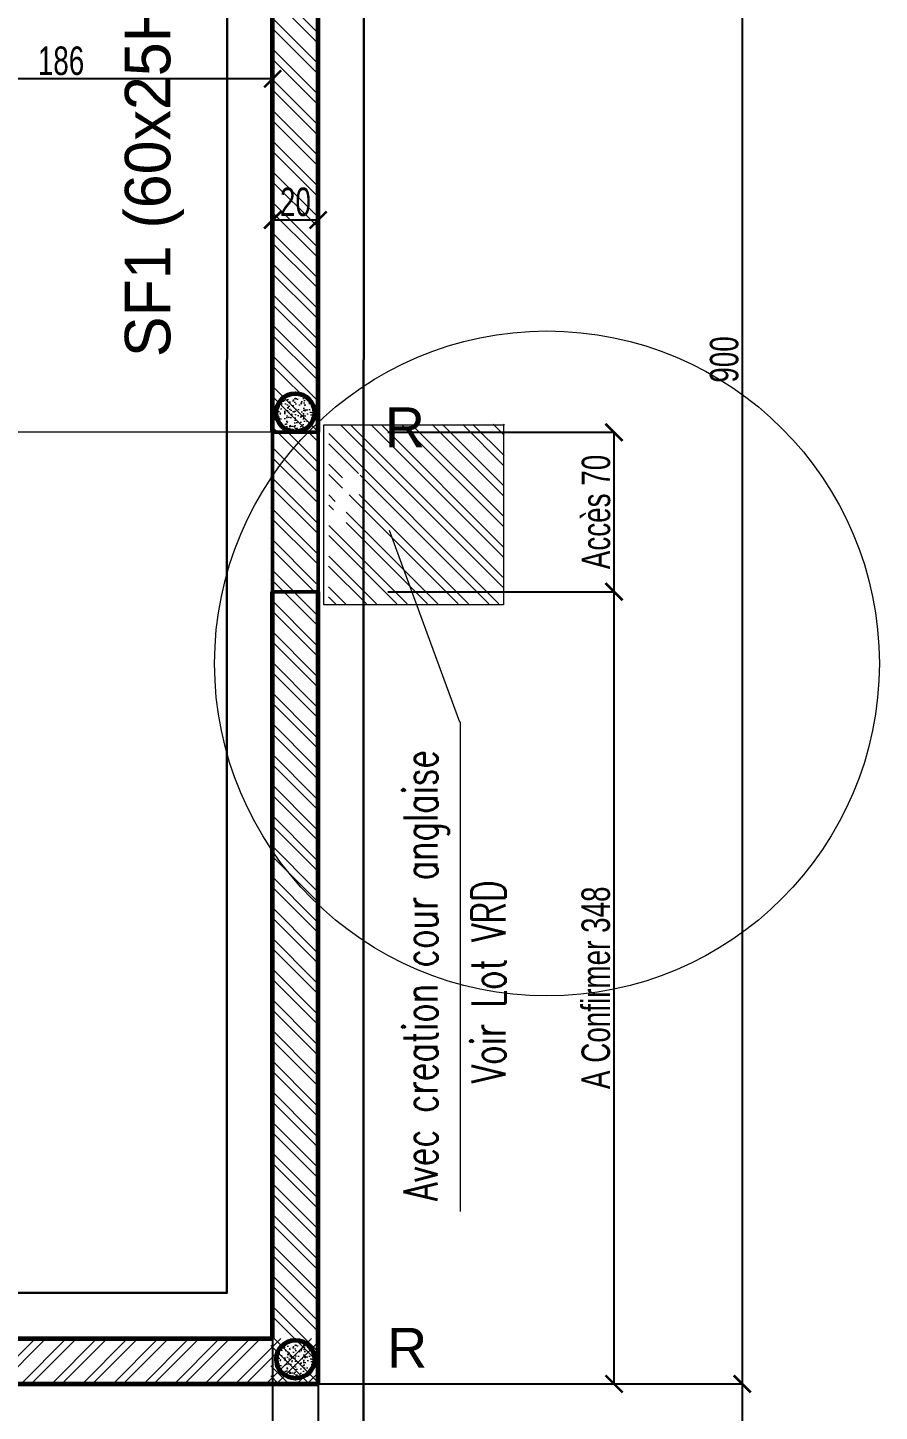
# Model space of a CAD drawing. Header units: metres. Extents: x -12536 to 12621, y -17191 to 9596.
# Drawn here: x -3419 to -3045, y 6705 to 7312 of the extents above; entities that cross this region are included whole.
import ezdxf

# ---------------------------------------------------------------- set-up
doc = ezdxf.new("R2010")
doc.units = ezdxf.units.M
doc.header["$MEASUREMENT"] = 0
doc.header["$PDMODE"] = 2
doc.header["$PDSIZE"] = 0.25
for name, color, linetype, lineweight in [('B-COT', 1, 'Continuous', 18), ('B-HAC', 8, 'Continuous', 9), ('B-HACH', 8, 'Continuous', 9), ('B-TITRE POTEAUX', 7, 'Continuous', 60), ('B-VOILE-BA', 7, 'Continuous', 60)]:
    doc.layers.add(name, color=color, linetype=linetype, lineweight=lineweight)
doc.layers.add('B-HATCH-RELEVE', color=7, linetype='Continuous')
doc.layers.add('Calque commun', color=7, linetype='Continuous')
doc.styles.add('Arial', font='arial.ttf', dxfattribs={"height": 0.128})
doc.styles.add('Century Gothic4', font='GOTHIC.TTF', dxfattribs={"height": 0.4})
doc.styles.add('TEXTE', font='arial.ttf', dxfattribs={"width": 0.7})
doc.styles.add('TEXTE100', font='romans.shx', dxfattribs={"width": 0.7, "height": 0.3})
doc.dimstyles.new('COT 50', dxfattribs={"dimscale": 0.05, "dimtxt": 250, "dimasz": 150, "dimexe": 1, "dimexo": 2, "dimgap": 30, "dimtad": 1, "dimdec": 1, "dimrnd": 0.5, "dimzin": 12, "dimdsep": 46, "dimtxsty": 'TEXTE', "dimblk1": 'ARCHTICK', "dimblk2": 'ARCHTICK', "dimsah": 1, "dimcen": 0, "dimdle": 1.5, "dimclrd": 1, "dimclre": 1, "dimclrt": 3, "dimadec": 0, "dimazin": 0, "dimtfac": 1, "dimtdec": 1, "dimtmove": 0, "dimatfit": 3, "dimldrblk": 'ARCHTICK', "dimfxl": 1, "dimtolj": 1, "dimtzin": 0, "dimarcsym": 0})

# ---------------------------------------------------------------- blocks, each defined once
blk = doc.blocks.new('_ArchTick')
at = {"color": 0, "linetype": 'ByBlock', "const_width": 0.15}
blk.add_lwpolyline([(-0.5, -0.5), (0.5, 0.5)], dxfattribs=at)
blk = doc.blocks.new('*D837')
at = {"layer": 'B-HATCH-RELEVE', "color": 1, "lineweight": -2, "transparency": 16777216}
for p, q in [((-3311.76, 6748.83), (-3311.76, 6281.54)), ((-3931.76, 6591.25), (-3931.76, 6281.54)), ((-3931.84, 6281.59), (-3311.69, 6281.59))]:
    blk.add_line(p, q, dxfattribs=at)
at = {"layer": 'Defpoints', "color": 0, "transparency": 16777216}
for p in [(-3311.76, 6748.93), (-3931.76, 6591.35), (-3311.76, 6281.59)]:
    blk.add_point(p, dxfattribs=at)
at = {"layer": 'B-HATCH-RELEVE', "color": 1, "lineweight": -2, "transparency": 16777216, "xscale": 7.5, "yscale": 7.5, "zscale": 7.5, "rotation": 180}
blk.add_blockref('_ArchTick', (-3931.76, 6281.59), dxfattribs=at)
at = {"layer": 'B-HATCH-RELEVE', "color": 1, "lineweight": -2, "transparency": 16777216, "xscale": 7.5, "yscale": 7.5, "zscale": 7.5}
blk.add_blockref('_ArchTick', (-3311.76, 6281.59), dxfattribs=at)
at = {"layer": 'B-HATCH-RELEVE', "color": 3, "transparency": 16777216, "insert": (-3621.76, 6289.47), "char_height": 12.5, "attachment_point": 5, "style": 'TEXTE'}
blk.add_mtext('\\A1;620', dxfattribs=at)
blk = doc.blocks.new('*D838')
at = {"layer": 'B-HATCH-RELEVE', "color": 1, "lineweight": -2, "transparency": 16777216}
for p, q in [((-3311.76, 6748.83), (-3311.76, 6281.54)), ((-3291.76, 6746.32), (-3291.76, 6281.54)), ((-3311.84, 6281.59), (-3291.69, 6281.59))]:
    blk.add_line(p, q, dxfattribs=at)
at = {"layer": 'Defpoints', "color": 0, "transparency": 16777216}
for p in [(-3311.76, 6748.93), (-3291.76, 6746.42), (-3291.76, 6281.59)]:
    blk.add_point(p, dxfattribs=at)
at = {"layer": 'B-HATCH-RELEVE', "color": 1, "lineweight": -2, "transparency": 16777216, "xscale": 7.5, "yscale": 7.5, "zscale": 7.5, "rotation": 180}
blk.add_blockref('_ArchTick', (-3311.76, 6281.59), dxfattribs=at)
at = {"layer": 'B-HATCH-RELEVE', "color": 1, "lineweight": -2, "transparency": 16777216, "xscale": 7.5, "yscale": 7.5, "zscale": 7.5}
blk.add_blockref('_ArchTick', (-3291.76, 6281.59), dxfattribs=at)
at = {"layer": 'B-HATCH-RELEVE', "color": 3, "transparency": 16777216, "insert": (-3301.76, 6289.47), "char_height": 12.5, "attachment_point": 5, "style": 'TEXTE'}
blk.add_mtext('\\A1;20', dxfattribs=at)
blk = doc.blocks.new('*D841')
at = {"layer": 'B-HATCH-RELEVE', "color": 1, "lineweight": -2, "transparency": 16777216}
for p, q in [((-3291.76, 6716.64), (-3291.76, 6193.25)), ((-3931.76, 6400.64), (-3931.76, 6193.25)), ((-3931.84, 6193.3), (-3291.69, 6193.3))]:
    blk.add_line(p, q, dxfattribs=at)
at = {"layer": 'Defpoints', "color": 0, "transparency": 16777216}
for p in [(-3291.76, 6716.74), (-3931.76, 6400.74), (-3291.76, 6193.3)]:
    blk.add_point(p, dxfattribs=at)
at = {"layer": 'B-HATCH-RELEVE', "color": 1, "lineweight": -2, "transparency": 16777216, "xscale": 7.5, "yscale": 7.5, "zscale": 7.5, "rotation": 180}
blk.add_blockref('_ArchTick', (-3931.76, 6193.3), dxfattribs=at)
at = {"layer": 'B-HATCH-RELEVE', "color": 1, "lineweight": -2, "transparency": 16777216, "xscale": 7.5, "yscale": 7.5, "zscale": 7.5}
blk.add_blockref('_ArchTick', (-3291.76, 6193.3), dxfattribs=at)
at = {"layer": 'B-HATCH-RELEVE', "color": 3, "transparency": 16777216, "insert": (-3611.76, 6201.18), "char_height": 12.5, "attachment_point": 5, "style": 'TEXTE'}
blk.add_mtext('\\A1;640', dxfattribs=at)
blk = doc.blocks.new('*D842')
at = {"layer": 'B-HATCH-RELEVE', "color": 1, "lineweight": -2, "transparency": 16777216}
for p, q in [((-3291.76, 6716.64), (-3291.76, 6101)), ((-5231.76, 6584.18), (-5231.76, 6101)), ((-5231.84, 6101.05), (-3291.69, 6101.05))]:
    blk.add_line(p, q, dxfattribs=at)
at = {"layer": 'Defpoints', "color": 0, "transparency": 16777216}
for p in [(-3291.76, 6716.74), (-5231.76, 6584.28), (-3291.76, 6101.05)]:
    blk.add_point(p, dxfattribs=at)
at = {"layer": 'B-HATCH-RELEVE', "color": 1, "lineweight": -2, "transparency": 16777216, "xscale": 7.5, "yscale": 7.5, "zscale": 7.5, "rotation": 180}
blk.add_blockref('_ArchTick', (-5231.76, 6101.05), dxfattribs=at)
at = {"layer": 'B-HATCH-RELEVE', "color": 1, "lineweight": -2, "transparency": 16777216, "xscale": 7.5, "yscale": 7.5, "zscale": 7.5}
blk.add_blockref('_ArchTick', (-3291.76, 6101.05), dxfattribs=at)
at = {"layer": 'B-HATCH-RELEVE', "color": 3, "transparency": 16777216, "insert": (-4261.76, 6108.94), "char_height": 12.5, "attachment_point": 5, "style": 'TEXTE'}
blk.add_mtext('\\A1;1940', dxfattribs=at)
blk = doc.blocks.new('*D856')
at = {"layer": 'B-HATCH-RELEVE', "color": 1, "lineweight": -2, "transparency": 16777216}
for p, q in [((-3291.66, 7616.74), (-3105.35, 7616.74)), ((-3105.4, 7616.81), (-3105.4, 6716.66)), ((-3291.66, 6716.74), (-3105.35, 6716.74))]:
    blk.add_line(p, q, dxfattribs=at)
at = {"layer": 'Defpoints', "color": 0, "transparency": 16777216}
for p in [(-3291.76, 7616.74), (-3291.76, 6716.74), (-3105.4, 6716.74)]:
    blk.add_point(p, dxfattribs=at)
at = {"layer": 'B-HATCH-RELEVE', "color": 1, "lineweight": -2, "transparency": 16777216, "xscale": 7.5, "yscale": 7.5, "zscale": 7.5}
for p, rotation in [((-3105.4, 7616.74), 90), ((-3105.4, 6716.74), 270)]:
    blk.add_blockref('_ArchTick', p, dxfattribs=dict(at, rotation=rotation))
at = {"layer": 'B-HATCH-RELEVE', "color": 3, "transparency": 16777216, "insert": (-3113.29, 7166.74), "char_height": 12.5, "attachment_point": 5, "rotation": 90, "style": 'TEXTE'}
blk.add_mtext('\\A1;900', dxfattribs=at)
blk = doc.blocks.new('*D857')
at = {"layer": 'B-HATCH-RELEVE', "color": 1, "lineweight": -2, "transparency": 16777216}
for p, q in [((-3291.66, 6716.74), (-3105.35, 6716.74)), ((-3105.4, 6716.81), (-3105.4, 6420.66)), ((-3931.66, 6420.74), (-3105.35, 6420.74))]:
    blk.add_line(p, q, dxfattribs=at)
at = {"layer": 'Defpoints', "color": 0, "transparency": 16777216}
for p in [(-3291.76, 6716.74), (-3931.76, 6420.74), (-3105.4, 6420.74)]:
    blk.add_point(p, dxfattribs=at)
at = {"layer": 'B-HATCH-RELEVE', "color": 1, "lineweight": -2, "transparency": 16777216, "xscale": 7.5, "yscale": 7.5, "zscale": 7.5}
for p, rotation in [((-3105.4, 6716.74), 90), ((-3105.4, 6420.74), 270)]:
    blk.add_blockref('_ArchTick', p, dxfattribs=dict(at, rotation=rotation))
at = {"layer": 'B-HATCH-RELEVE', "color": 3, "transparency": 16777216, "insert": (-3113.29, 6568.74), "char_height": 12.5, "attachment_point": 5, "rotation": 90, "style": 'TEXTE'}
blk.add_mtext('\\A1;296', dxfattribs=at)
blk = doc.blocks.new('*D899')
at = {"layer": 'B-HATCH-RELEVE', "color": 1, "lineweight": -2, "transparency": 16777216}
for p, q in [((-3311.69, 7290), (-3497.84, 7290)), ((-3497.77, 7226.6), (-3497.77, 7290.05)), ((-3311.76, 7226.6), (-3311.76, 7290.05))]:
    blk.add_line(p, q, dxfattribs=at)
at = {"layer": 'Defpoints', "color": 0, "transparency": 16777216}
for p in [(-3497.77, 7290), (-3497.77, 7226.5), (-3311.76, 7226.5)]:
    blk.add_point(p, dxfattribs=at)
at = {"layer": 'B-HATCH-RELEVE', "color": 1, "lineweight": -2, "transparency": 16777216, "xscale": 7.5, "yscale": 7.5, "zscale": 7.5, "rotation": 180}
blk.add_blockref('_ArchTick', (-3497.77, 7290), dxfattribs=at)
at = {"layer": 'B-HATCH-RELEVE', "color": 1, "lineweight": -2, "transparency": 16777216, "xscale": 7.5, "yscale": 7.5, "zscale": 7.5}
blk.add_blockref('_ArchTick', (-3311.76, 7290), dxfattribs=at)
at = {"layer": 'B-HATCH-RELEVE', "color": 3, "transparency": 16777216, "insert": (-3404.76, 7297.88), "char_height": 12.5, "attachment_point": 5, "style": 'TEXTE'}
blk.add_mtext('\\A1;186', dxfattribs=at)
blk = doc.blocks.new('*D1022')
at = {"layer": 'B-HATCH-RELEVE', "color": 1, "linetype": 'ByBlock', "lineweight": -2, "transparency": 16777216}
for p, q in [((-3931.84, 7449.71), (-3311.69, 7449.71)), ((-3931.76, 7449.71), (-3931.76, 7449.76)), ((-3311.76, 7449.7), (-3311.76, 7449.76))]:
    blk.add_line(p, q, dxfattribs=at)
at = {"layer": 'Defpoints', "color": 0, "transparency": 16777216}
for p in [(-3931.76, 7449.71), (-3311.76, 7449.71), (-3311.76, 7228.01)]:
    blk.add_point(p, dxfattribs=at)
at = {"layer": 'B-HATCH-RELEVE', "color": 1, "lineweight": -2, "transparency": 16777216, "xscale": 7.5, "yscale": 7.5, "zscale": 7.5, "rotation": 180}
blk.add_blockref('_ArchTick', (-3931.76, 7449.71), dxfattribs=at)
at = {"layer": 'B-HATCH-RELEVE', "color": 1, "lineweight": -2, "transparency": 16777216, "xscale": 7.5, "yscale": 7.5, "zscale": 7.5}
blk.add_blockref('_ArchTick', (-3311.76, 7449.71), dxfattribs=at)
at = {"layer": 'B-HATCH-RELEVE', "color": 3, "transparency": 16777216, "insert": (-3621.76, 7457.59), "char_height": 12.5, "attachment_point": 5, "style": 'TEXTE'}
blk.add_mtext('\\A1;620', dxfattribs=at)
blk = doc.blocks.new('*D1023')
at = {"layer": 'B-HATCH-RELEVE', "color": 1, "linetype": 'ByBlock', "lineweight": -2, "transparency": 16777216}
for p, q in [((-3311.84, 7228.01), (-3291.69, 7228.01)), ((-3311.76, 7228.01), (-3311.76, 7227.96)), ((-3291.76, 7228.01), (-3291.76, 7228.06))]:
    blk.add_line(p, q, dxfattribs=at)
at = {"layer": 'Defpoints', "color": 0, "transparency": 16777216}
for p in [(-3311.76, 7228.01), (-3291.76, 7228.01), (-3291.76, 7228.01)]:
    blk.add_point(p, dxfattribs=at)
at = {"layer": 'B-HATCH-RELEVE', "color": 1, "lineweight": -2, "transparency": 16777216, "xscale": 7.5, "yscale": 7.5, "zscale": 7.5, "rotation": 180}
blk.add_blockref('_ArchTick', (-3311.76, 7228.01), dxfattribs=at)
at = {"layer": 'B-HATCH-RELEVE', "color": 1, "lineweight": -2, "transparency": 16777216, "xscale": 7.5, "yscale": 7.5, "zscale": 7.5}
blk.add_blockref('_ArchTick', (-3291.76, 7228.01), dxfattribs=at)
at = {"layer": 'B-HATCH-RELEVE', "color": 3, "transparency": 16777216, "insert": (-3301.76, 7235.89), "char_height": 12.5, "attachment_point": 5, "style": 'TEXTE'}
blk.add_mtext('\\A1;20', dxfattribs=at)
blk = doc.blocks.new('*D2180')
at = {"layer": 'B-HATCH-RELEVE', "color": 1, "lineweight": -2, "transparency": 16777216}
for p, q in [((-3261.09, 7064.74), (-3161.68, 7064.74)), ((-3161.73, 6716.66), (-3161.73, 7064.81)), ((-3261.09, 6716.74), (-3161.68, 6716.74))]:
    blk.add_line(p, q, dxfattribs=at)
at = {"layer": 'Defpoints', "color": 0, "transparency": 16777216}
for p in [(-3261.19, 7064.74), (-3161.73, 7064.74), (-3261.19, 6716.74)]:
    blk.add_point(p, dxfattribs=at)
at = {"layer": 'B-HATCH-RELEVE', "color": 1, "lineweight": -2, "transparency": 16777216, "xscale": 7.5, "yscale": 7.5, "zscale": 7.5}
for p, rotation in [((-3161.73, 7064.74), 90), ((-3161.73, 6716.74), 270)]:
    blk.add_blockref('_ArchTick', p, dxfattribs=dict(at, rotation=rotation))
at = {"layer": 'B-HATCH-RELEVE', "color": 3, "transparency": 16777216, "insert": (-3169.7, 6890.74), "char_height": 12.5, "attachment_point": 5, "rotation": 90, "style": 'TEXTE'}
blk.add_mtext('\\A1;A Confirmer 348', dxfattribs=at)
blk = doc.blocks.new('*D2181')
at = {"layer": 'B-HATCH-RELEVE', "color": 1, "lineweight": -2, "transparency": 16777216}
for p, q in [((-3261.1, 7134.74), (-3161.68, 7134.74)), ((-3161.73, 7064.66), (-3161.73, 7134.81)), ((-3261.09, 7064.74), (-3161.68, 7064.74))]:
    blk.add_line(p, q, dxfattribs=at)
at = {"layer": 'Defpoints', "color": 0, "transparency": 16777216}
for p in [(-3261.2, 7134.74), (-3161.73, 7134.74), (-3261.19, 7064.74)]:
    blk.add_point(p, dxfattribs=at)
at = {"layer": 'B-HATCH-RELEVE', "color": 1, "lineweight": -2, "transparency": 16777216, "xscale": 7.5, "yscale": 7.5, "zscale": 7.5}
for p, rotation in [((-3161.73, 7134.74), 90), ((-3161.73, 7064.74), 270)]:
    blk.add_blockref('_ArchTick', p, dxfattribs=dict(at, rotation=rotation))
at = {"layer": 'B-HATCH-RELEVE', "color": 3, "transparency": 16777216, "insert": (-3169.62, 7099.74), "char_height": 12.5, "attachment_point": 5, "rotation": 90, "style": 'TEXTE'}
blk.add_mtext('\\A1;Accès 70', dxfattribs=at)

msp = doc.modelspace()

# ---------------------------------------------------------------- hatches: boundary and pattern name
at = {"layer": 'B-HAC'}
h = msp.add_hatch(dxfattribs=at)
h.set_pattern_fill('ANSI32', color=256, angle=-90)
h.set_pattern_definition([(315, (88792.148, 70458.817), (6.7351921, 6.7351921), []), (315, (88792.148, 70454.327), (6.7351921, 6.7351921), [])])
h.paths.add_polyline_path([(-3292.523, 7596.298), (-3292.599, 6717.033), (-3312.599, 6717.033), (-3312.523, 7596.298)])
h.paths.add_polyline_path([(-3310.438, 7556.954), (-3304.93, 7556.879), (-3304.93, 7546.536), (-3310.438, 7546.611)], flags=16)
h.paths.add_polyline_path([(-3306.529, 7569.111), (-3298.696, 7569.156), (-3298.67, 7559.884), (-3306.503, 7559.839)], flags=16)
h = msp.add_hatch(dxfattribs=at)
h.set_pattern_fill('ANSI32', color=256)
h.set_pattern_definition([(45, (-66833.309, 98821.419), (-6.7351921, 6.7351921), []), (45, (-66828.819, 98821.419), (-6.7351921, 6.7351921), [])])
h.paths.add_polyline_path([(-3950.608, 6736.747), (-3291.764, 6736.671), (-3291.764, 6716.671), (-3950.608, 6716.747)])
h.paths.add_polyline_path([(-3931.446, 6718.833), (-3931.371, 6724.341), (-3921.028, 6724.341), (-3921.102, 6718.833)], flags=16)
h.paths.add_polyline_path([(-3943.603, 6722.742), (-3943.648, 6730.575), (-3934.376, 6730.601), (-3934.331, 6722.768)], flags=16)
at = {"layer": 'B-HACH', "ltscale": 0.225}
h = msp.add_hatch(dxfattribs=at)
h.set_pattern_fill('AR-CONC', color=256, scale=0.028, style=0)
h.set_pattern_definition([(50, (4632.7913, 18479.8784), (5.1011707, -0.4462944), [0.5334, -5.8674]), (355, (4632.7913, 18479.8784), (-0.9867991, 5.349586), [0.42672, -4.69392]), (100.451, (4633.2164, 18479.841), (4.11439, 4.9032673), [0.45332, -4.98652]), (46.1842, (4632.791, 18481.301), (7.5902131, -1.1771852), [0.8001, -8.8011]), (96.6356, (4633.424, 18481.203), (6.6473186, 6.9279156), [0.67998, -7.47978]), (351.184, (4632.791, 18481.301), (6.647329, 6.9279033), [0.64008, -7.04088]), (21, (4633.5025, 18480.9452), (4.2452166, -2.8634345), [0.5334, -5.8674]), (326, (4633.5025, 18480.945), (1.7304568, 5.157263), [0.42672, -4.69392]), (71.4514, (4633.8563, 18480.7066), (5.9756617, 2.29384), [0.45332, -4.98652]), (37.5, (4632.7913, 18479.8784), (0.0864809, 2.3675411), [0, -4.637024, 0, -4.76504, 0, -4.7117]), (7.5, (4632.7913, 18479.8784), (1.87095055, 2.8050561), [0, -2.716784, 0, -4.530344, 0, -1.79578]), (327.5, (4631.2053, 18479.8784), (3.79653666, -0.16040483), [0, -1.778, 0, -5.54736, 0, -7.36092]), (317.5, (4630.494, 18479.8784), (4.1476171, 0.71194175), [0, -2.3114, 0, -3.684016, 0, -5.22732])])
h.paths.add_polyline_path([(-3293.396, 7143.415, 1), (-3310.196, 7143.415, 1)])
h = msp.add_hatch(dxfattribs=at)
h.set_pattern_fill('AR-CONC', color=256, scale=0.028, style=0)
h.set_pattern_definition([(50, (4632.8424, 18064.033), (5.1011707, -0.4462944), [0.5334, -5.8674]), (355, (4632.8424, 18064.033), (-0.9867991, 5.349586), [0.42672, -4.69392]), (100.451, (4633.2674, 18063.996), (4.11439, 4.9032673), [0.45332, -4.98652]), (46.1842, (4632.8424, 18065.4556), (7.5902131, -1.1771852), [0.8001, -8.8011]), (96.6356, (4633.475, 18065.3575), (6.6473186, 6.9279156), [0.67998, -7.47978]), (351.184, (4632.842, 18065.4556), (6.647329, 6.9279033), [0.64008, -7.04088]), (21, (4633.5536, 18065.1), (4.2452166, -2.8634345), [0.5334, -5.8674]), (326, (4633.5536, 18065.1), (1.7304568, 5.157263), [0.42672, -4.69392]), (71.4514, (4633.9073, 18064.8614), (5.9756617, 2.29384), [0.45332, -4.98652]), (37.5, (4632.8424, 18064.0332), (0.0864809, 2.3675411), [0, -4.637024, 0, -4.76504, 0, -4.7117]), (7.5, (4632.8424, 18064.0332), (1.87095055, 2.8050561), [0, -2.716784, 0, -4.530344, 0, -1.79578]), (327.5, (4631.2564, 18064.0332), (3.79653666, -0.16040483), [0, -1.778, 0, -5.54736, 0, -7.36092]), (317.5, (4630.5452, 18064.0332), (4.1476171, 0.71194175), [0, -2.3114, 0, -3.684016, 0, -5.22732])])
h.paths.add_polyline_path([(-3293.345, 6727.57, 1), (-3310.145, 6727.57, 1)])
at = {"layer": 'Calque commun', "linetype": 'Continuous', "lineweight": 5}
h = msp.add_hatch(dxfattribs=at)
h.set_pattern_fill('ANSI32', color=6, angle=-90)
h.set_pattern_definition([(315, (88817.58, 70006.289), (6.7351921, 6.7351921), []), (315, (88817.58, 70001.799), (6.7351921, 6.7351921), [])])
h.paths.add_polyline_path([(-3209.939, 7138.297), (-3210.678, 7059.416), (-3287.167, 7059.307), (-3287.091, 7137.871)])
h.paths.add_polyline_path([(-3285.006, 7104.426), (-3279.497, 7104.351), (-3279.497, 7094.008), (-3285.006, 7094.083)], flags=16)
h.paths.add_polyline_path([(-3281.096, 7116.583), (-3273.263, 7116.628), (-3273.237, 7107.356), (-3281.07, 7107.311)], flags=16)

# ---------------------------------------------------------------- linework, layer by layer
at = {"layer": 'B-COT', "color": 3, "linetype": 'Continuous', "lineweight": 50}
msp.add_lwpolyline([(-3311.762, 7134.735), (-3291.764, 7134.735), (-3291.764, 7064.735), (-3311.762, 7064.735)], close=True, dxfattribs=at)
at = {"layer": 'B-COT'}
msp.add_circle((-3191.211, 7033.196), 146.061, dxfattribs=at)
at = {"layer": 'B-VOILE-BA'}
for p, q in [((-3311.762, 7134.736), (-3311.762, 7596.713)), ((-3291.764, 7134.736), (-3291.764, 7596.713)), ((-3311.762, 6736.712), (-3311.762, 7064.735)), ((-3461.762, 6736.737), (-3311.762, 6736.712))]:
    msp.add_line(p, q, dxfattribs=at)
at = {"layer": 'B-VOILE-BA', "color": 2, "lineweight": 30}
for points in [[(-3971.761, 7636.738), (-3271.757, 7636.738), (-3271.896, 6696.711), (-3971.763, 6696.739)], [(-3911.761, 7576.738), (-3331.766, 7576.738), (-3331.887, 6756.713), (-3911.762, 6756.737)]]:
    msp.add_lwpolyline(points, close=True, dxfattribs=at)
at = {"layer": 'B-VOILE-BA'}
for centre in [(-3301.796, 7143.415), (-3301.745, 6727.57)]:
    msp.add_circle(centre, 8.4, dxfattribs=at)
for points, invisible_edges in [([(-3951.762, 7300.738), (-3291.765, 7616.738), (-3951.762, 7616.738)], 1), ([(-3951.762, 7300.738), (-3931.762, 6716.738), (-3291.763, 6716.738)], 13), ([(-3951.762, 7300.738), (-3291.763, 6716.738), (-3291.764, 7064.735)], 13)]:
    msp.add_3dface(points, dxfattribs=dict(at, invisible_edges=invisible_edges))
at = {"layer": 'Calque commun', "color": 6, "linetype": 'Continuous', "lineweight": 5}
for p, q in [((-3311.762, 7134.735), (-3553.763, 7134.735)), ((-3260.502, 7091.718), (-3229.69, 7007.56)), ((-3229.175, 6792.539), (-3229.175, 7007.56))]:
    msp.add_line(p, q, dxfattribs=at)
msp.add_lwpolyline([(-3289.303, 7138.084), (-3210.309, 7138.084), (-3210.309, 7058.891), (-3289.303, 7058.891)], close=True, dxfattribs=at)

# ---------------------------------------------------------------- texts
at = {"layer": 'B-TITRE POTEAUX', "style": 'Arial'}
for p in [(-3262.482, 7128.196, -34.014), (-3261.497, 6723.856, -34.014)]:
    msp.add_text('R', height=17.5, dxfattribs=at).set_placement(p)
at = {"layer": 'B-VOILE-BA', "style": 'Century Gothic4'}
msp.add_text('SF1 (60x25HT)', height=20, rotation=90, dxfattribs=at).set_placement((-3356.729, 7167.779))
at = {"layer": 'Calque commun', "color": 6, "linetype": 'Continuous', "lineweight": 5, "style": 'TEXTE100', "width": 0.7}
for s, p in [('Avec creation cour anglaise', (-3239.269, 6797.086, -34.014)), ('Voir Lot VRD', (-3209.397, 6848.793, -34.014))]:
    msp.add_text(s, height=15, rotation=90, dxfattribs=at).set_placement(p)

# ---------------------------------------------------------------- dimensions: what is measured, and where the dimension line sits
at = {"layer": 'B-HATCH-RELEVE'}
dim = msp.add_linear_dim(base=(-3105.404, 6716.738), p1=(-3291.763, 7616.738), p2=(-3291.763, 6716.738), angle=90, dimstyle='COT 50', dxfattribs=at)
dim.commit()
dim.dimension.update_dxf_attribs({"geometry": '*D856', "text_midpoint": (-3113.286, 7166.738)})
for base, p1, p2, override, picture, middle in [((-3311.762, 7449.708), (-3931.762, 7449.708), (-3311.762, 7228.01), {"dimtmove": 1, "dimfxl": 0.1, "dimfxlon": 1, "dimarcsym": 2}, '*D1022', (-3621.762, 7457.59)), ((-3291.764, 7228.01), (-3311.762, 7228.01), (-3291.764, 7228.01), {"dimtmove": 1, "dimfxl": 0.1, "dimfxlon": 1, "dimarcsym": 2}, '*D1023', (-3301.763, 7235.892)), ((-3311.762, 6281.586), (-3931.762, 6591.351), (-3311.762, 6748.925), {"dimtmove": 1}, '*D837', (-3621.762, 6289.468)), ((-3291.763, 6281.586), (-3311.762, 6748.925), (-3291.763, 6746.424), {"dimtmove": 1}, '*D838', (-3301.763, 6289.468)), ((-3291.763, 6193.298), (-3931.762, 6400.738), (-3291.763, 6716.738), {"dimtmove": 1}, '*D841', (-3611.763, 6201.18))]:
    dim = msp.add_linear_dim(base=base, p1=p1, p2=p2, dimstyle='COT 50', override=override, dxfattribs=at)
    dim.commit()
    dim.dimension.update_dxf_attribs({"geometry": picture, "text_midpoint": middle})
for base, p1, p2, picture, middle in [((-3497.766, 7290), (-3311.762, 7226.5), (-3497.766, 7226.5), '*D899', (-3404.764, 7297.882)), ((-3291.763, 6101.053), (-5231.761, 6584.277), (-3291.763, 6716.738), '*D842', (-4261.762, 6108.935))]:
    dim = msp.add_linear_dim(base=base, p1=p1, p2=p2, dimstyle='COT 50', dxfattribs=at)
    dim.commit()
    dim.dimension.update_dxf_attribs({"geometry": picture, "text_midpoint": middle})
for base, p1, p2, text, picture, middle in [((-3161.729, 7134.736), (-3261.195, 7064.735), (-3261.195, 7134.736), 'Accès <>', '*D2181', (-3169.62, 7099.735)), ((-3161.729, 7064.735), (-3261.195, 6716.738), (-3261.195, 7064.735), 'A Confirmer <>', '*D2180', (-3169.696, 6890.737))]:
    dim = msp.add_linear_dim(base=base, p1=p1, p2=p2, angle=90, text=text, dimstyle='COT 50', dxfattribs=at)
    dim.commit()
    dim.dimension.update_dxf_attribs({"geometry": picture, "text_midpoint": middle})
dim = msp.add_linear_dim(base=(-3105.404, 6420.737), p1=(-3291.763, 6716.738), p2=(-3931.762, 6420.737), angle=90, dimstyle='COT 50', override={"dimtmove": 1}, dxfattribs=at)
dim.commit()
dim.dimension.update_dxf_attribs({"geometry": '*D857', "text_midpoint": (-3113.286, 6568.738)})

doc.saveas('drawing.dxf')
